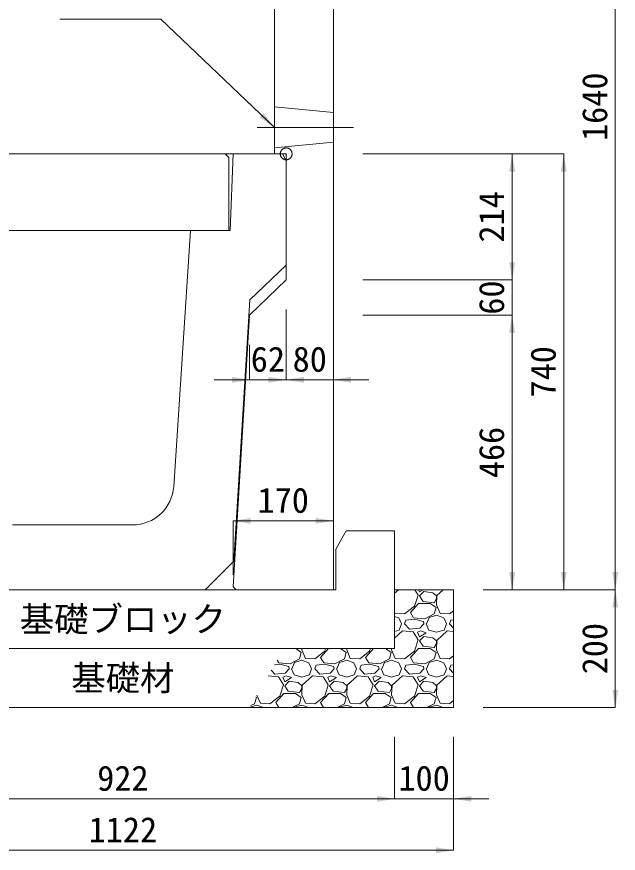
# Model space of a CAD drawing. Units: millimetres at full size, sheet at 1:40. Extents: x 206103 to 244503, y 883348 to 903496.
# Drawn here: x 241193 to 242214, y 884105 to 885525 of the extents above; entities that cross this region are included whole.
import ezdxf
from ezdxf.enums import TextEntityAlignment as Align

# ---------------------------------------------------------------- set-up
doc = ezdxf.new("R2010")
doc.units = ezdxf.units.MM
doc.header["$LTSCALE"] = 40
doc.header["$PDMODE"] = 32
doc.header["$PDSIZE"] = 20
doc.linetypes.add('DASHED', pattern=[7.5, 6, -1.5])
doc.linetypes.add('USER1', pattern=[28.575, 19.05, -3.175, 3.175, -3.175])
for name, color, linetype, lineweight in [('パネックスKUR', 2, 'Continuous', 20), ('基礎ブロック', 2, 'Continuous', 13), ('基礎材', 7, 'Continuous', 15), ('寸法線', 7, 'Continuous', 13), ('引出線', 4, 'Continuous', 13), ('本体', 2, 'Continuous', 13), ('補助線', 8, 'USER1', 13), ('ﾊｯﾁﾝｸﾞ', 7, 'Continuous', 5)]:
    doc.layers.add(name, color=color, linetype=linetype, lineweight=lineweight)
doc.layers.add('文字', color=7, linetype='Continuous')
doc.styles.add('ＭＳ ゴシック', font='')
doc.styles.get('ＭＳ ゴシック').set_extended_font_data('MS Gothic')

# ---------------------------------------------------------------- blocks, each defined once
blk = doc.blocks.new('filled_arrow')
at = {"color": 0, "linetype": 'Continuous', "lineweight": -2}
blk.add_solid([(7.5, 1.25), (0, 0), (7.5, -1.25)], dxfattribs=at)

msp = doc.modelspace()

# ---------------------------------------------------------------- linework, layer by layer
at = {"layer": 'パネックスKUR'}
for p, q in [((241630.21, 886187.33), (241630.21, 885292.33)), ((241730.21, 886192.33), (241730.21, 884552.33)), ((241650.21, 885292.33), (241630.21, 885292.33)), ((241650.21, 885292.33), (241650.21, 885078.33)), ((241650.21, 885078.33), (241588.21, 885018.33)), ((241588.21, 885018.33), (241560.51, 884557.32)), ((241565.21, 884552.33), (241560.51, 884557.32)), ((241730.21, 884552.33), (241565.21, 884552.33))]:
    msp.add_line(p, q, dxfattribs=at)
at = {"layer": 'パネックスKUR', "linetype": 'DASHED', "lineweight": 9}
for p, q in [((241630.21, 885372.33), (241730.21, 885362.33)), ((241630.21, 885302.33), (241730.21, 885312.33))]:
    msp.add_line(p, q, dxfattribs=at)
at = {"layer": '基礎ブロック', "lineweight": 20}
for p, q in [((241734.21, 884621.33), (241752.21, 884652.33)), ((241752.21, 884652.33), (241834.21, 884652.33)), ((241834.21, 884652.33), (241834.21, 884552.33)), ((241734.21, 884552.33), (241734.21, 884621.33)), ((241012.21, 884552.33), (241734.21, 884552.33)), ((241834.21, 884452.33), (241834.21, 884552.33)), ((241834.21, 884452.33), (240912.21, 884452.33))]:
    msp.add_line(p, q, dxfattribs=at)
at = {"layer": '基礎材', "lineweight": 13}
msp.add_line((241934.21, 884552.33), (241834.21, 884552.33), dxfattribs=at)
at = {"layer": '基礎材'}
for p, q in [((241934.21, 884352.33), (241934.21, 884552.33)), ((240812.21, 884352.33), (241934.21, 884352.33))]:
    msp.add_line(p, q, dxfattribs=at)
at = {"layer": '寸法線'}
for p, q in [((242208.55, 884552.33), (242208.55, 886192.33)), ((241580.21, 885292.33), (241015.21, 885292.33)), ((241780.21, 885292.33), (242033.55, 885292.33)), ((241884.21, 885292.33), (242121.05, 885292.33)), ((242033.55, 885292.33), (242033.55, 885078.33)), ((242121.05, 885292.33), (242121.05, 884552.33)), ((242033.55, 885138.33), (242033.55, 884958.33)), ((241780.21, 885078.33), (242033.55, 885078.33)), ((241780.21, 885078.33), (242033.55, 885078.33)), ((241650.21, 885028.33), (241650.21, 884908.74)), ((241650.21, 885028.33), (241650.21, 884908.74)), ((241730.21, 885028.33), (241730.21, 884908.74)), ((241780.21, 885018.33), (242033.55, 885018.33)), ((241884.21, 885018.33), (242033.55, 885018.33)), ((242033.55, 885018.33), (242033.55, 884552.33)), ((241588.21, 884968.33), (241588.21, 884908.74)), ((241710.21, 884908.74), (241528.21, 884908.74)), ((241590.21, 884908.74), (241790.21, 884908.74)), ((241560.21, 884669.25), (241730.21, 884669.25)), ((241560.21, 884577.33), (241560.21, 884669.25)), ((241730.21, 884577.33), (241730.21, 884669.25)), ((241984.21, 884552.33), (242208.55, 884552.33)), ((241984.21, 884552.33), (242121.05, 884552.33)), ((241984.21, 884552.33), (242033.55, 884552.33)), ((241984.21, 884552.33), (242208.55, 884552.33)), ((242208.55, 884352.33), (242208.55, 884552.33)), ((241984.21, 884352.33), (242208.55, 884352.33)), ((241834.21, 884302.33), (241834.21, 884197.39)), ((241834.21, 884302.33), (241834.21, 884197.39)), ((241934.21, 884302.33), (241934.21, 884197.39)), ((241934.21, 884302.33), (241934.21, 884109.89)), ((240912.21, 884197.39), (241834.21, 884197.39)), ((241774.21, 884197.39), (241994.21, 884197.39)), ((241934.21, 884109.89), (240812.21, 884109.89))]:
    msp.add_line(p, q, dxfattribs=at)
at = {"layer": '引出線'}
msp.add_lwpolyline([(241630.21, 885337.33), (241437.75, 885520.78), (241266, 885520.78)], dxfattribs=at)
at = {"layer": '本体'}
for p, q in [((241560.21, 885292.33), (241555.21, 885162.33)), ((241560.21, 885292.33), (241644.21, 885292.33)), ((241650.21, 885280.33), (241644.21, 885292.33)), ((241650.21, 885280.33), (241650.21, 885103.33)), ((241487.71, 885162.33), (241459.46, 884727.79)), ((241487.71, 885162.33), (241555.21, 885162.33)), ((241650.21, 885103.33), (241588.71, 885044.33)), ((241588.71, 885044.33), (241561.44, 884601.06)), ((241185.8, 884662.33), (241389.61, 884662.33)), ((241512.71, 884552.33), (241561.44, 884601.06)), ((241062.71, 884552.33), (241512.71, 884552.33))]:
    msp.add_line(p, q, dxfattribs=at)
at = {"layer": '本体', "lineweight": 20}
msp.add_lwpolyline([(241022.71, 885162.33), (241022.71, 885286.33), (241028.71, 885292.33), (241546.71, 885292.33), (241552.71, 885286.33), (241552.71, 885162.33)], close=True, dxfattribs=at)
at = {"layer": '本体'}
msp.add_arc((241389.61, 884732.33), 70, 270, 356.28101, dxfattribs=at)
at = {"layer": '補助線'}
msp.add_line((241600.85, 885337.33), (241764.56, 885337.33), dxfattribs=at)
msp.add_point((241650.21, 885292.33), dxfattribs=at)
at = {"layer": 'ﾊｯﾁﾝｸﾞ'}
for p, q in [((241840.59, 884552.33), (241834.21, 884546.5)), ((241874, 884543.25), (241868.46, 884552.33)), ((241874.79, 884552.33), (241876.29, 884548.58)), ((241876.29, 884548.58), (241882.53, 884552.33)), ((241883.91, 884549.35), (241876.29, 884541.73)), ((241899.15, 884547.06), (241883.91, 884549.35)), ((241905.25, 884541.73), (241899.15, 884547.06)), ((241916.79, 884552.33), (241906.01, 884542.49)), ((241867.91, 884524.2), (241874, 884543.25)), ((241876.29, 884541.73), (241882.39, 884532.58)), ((241901.44, 884530.3), (241905.25, 884537.15)), ((241906.01, 884542.49), (241905.25, 884526.49)), ((241905.25, 884537.15), (241905.25, 884541.73)), ((241851.14, 884511.25), (241867.91, 884524.2)), ((241861.05, 884513.53), (241874.77, 884528.77)), ((241874.77, 884528.77), (241894.58, 884528.77)), ((241882.39, 884532.58), (241901.44, 884530.3)), ((241894.58, 884528.77), (241904.48, 884521.91)), ((241904.48, 884521.91), (241901.44, 884511.25)), ((241905.25, 884526.49), (241911.34, 884512.01)), ((241834.21, 884514.23), (241835.14, 884512.01)), ((241834.21, 884507.03), (241841.24, 884504.39)), ((241835.14, 884512.01), (241851.14, 884511.25)), ((241866.38, 884504.39), (241861.05, 884513.53)), ((241901.44, 884511.25), (241885.43, 884502.86)), ((241888.48, 884494.48), (241893.05, 884505.15)), ((241893.05, 884505.15), (241905.25, 884508.96)), ((241905.25, 884508.96), (241917.44, 884504.39)), ((241911.34, 884512.01), (241927.34, 884511.25)), ((241927.34, 884511.25), (241934.21, 884516.55)), ((241841.24, 884504.39), (241845.81, 884494.48)), ((241842, 884483.81), (241845.81, 884494.48)), ((241851.14, 884494.48), (241853.43, 884500.58)), ((241859.53, 884485.34), (241851.14, 884494.48)), ((241867.91, 884502.1), (241853.43, 884500.58)), ((241885.43, 884502.86), (241866.38, 884504.39)), ((241883.15, 884498.29), (241867.91, 884502.1)), ((241883.91, 884494.48), (241877.05, 884486.86)), ((241883.91, 884494.48), (241883.15, 884498.29)), ((241887.72, 884494.48), (241892.29, 884483.81)), ((241917.44, 884504.39), (241922.01, 884494.48)), ((241918.2, 884483.81), (241922.01, 884494.48)), ((241927.34, 884494.48), (241929.63, 884500.58)), ((241934.21, 884487), (241927.34, 884494.48)), ((241934.21, 884501.06), (241929.63, 884500.58)), ((241834.21, 884481.52), (241842, 884483.81)), ((241847.33, 884482.29), (241834.21, 884470.3)), ((241865.62, 884480.77), (241847.33, 884482.29)), ((241877.05, 884486.86), (241859.53, 884485.34)), ((241874, 884467.05), (241865.62, 884480.77)), ((241878.58, 884482.29), (241873.24, 884480)), ((241873.24, 884480), (241876.29, 884472.38)), ((241876.29, 884472.38), (241887.72, 884479.24)), ((241887.72, 884479.24), (241878.58, 884482.29)), ((241892.29, 884483.81), (241905.25, 884480)), ((241905.25, 884480), (241918.2, 884483.81)), ((241923.53, 884482.29), (241906.01, 884466.29)), ((241934.21, 884481.4), (241923.53, 884482.29)), ((241867.91, 884448), (241874, 884467.05)), ((241883.91, 884473.15), (241876.29, 884465.53)), ((241876.29, 884465.53), (241882.39, 884456.38)), ((241899.15, 884470.86), (241883.91, 884473.15)), ((241905.25, 884465.53), (241899.15, 884470.86)), ((241906.01, 884466.29), (241905.25, 884450.29)), ((241905.25, 884460.95), (241905.25, 884465.53)), ((241666.33, 884452.33), (241675.88, 884445.71)), ((241676.74, 884452.33), (241676.65, 884450.29)), ((241676.65, 884450.29), (241682.74, 884435.81)), ((241698.74, 884435.05), (241715.51, 884448)), ((241708.65, 884437.33), (241722.15, 884452.33)), ((241715.51, 884448), (241716.89, 884452.33)), ((241742.53, 884452.33), (241752.08, 884445.71)), ((241752.94, 884452.33), (241752.85, 884450.29)), ((241752.85, 884450.29), (241758.94, 884435.81)), ((241774.94, 884435.05), (241791.71, 884448)), ((241784.85, 884437.33), (241798.35, 884452.33)), ((241791.71, 884448), (241793.09, 884452.33)), ((241818.73, 884452.33), (241828.28, 884445.71)), ((241829.14, 884452.33), (241829.05, 884450.29)), ((241829.05, 884450.29), (241835.14, 884435.81)), ((241851.14, 884435.05), (241867.91, 884448)), ((241861.05, 884437.33), (241874.77, 884452.57)), ((241874.77, 884452.57), (241894.58, 884452.57)), ((241882.39, 884456.38), (241901.44, 884454.1)), ((241894.58, 884452.57), (241904.48, 884445.71)), ((241901.44, 884454.1), (241905.25, 884460.95)), ((241905.25, 884450.29), (241911.34, 884435.81)), ((241672.84, 884435.05), (241656.83, 884426.66)), ((241675.88, 884445.71), (241672.84, 884435.05)), ((241682.74, 884435.81), (241698.74, 884435.05)), ((241713.98, 884428.19), (241708.65, 884437.33)), ((241749.04, 884435.05), (241733.03, 884426.66)), ((241752.08, 884445.71), (241749.04, 884435.05)), ((241758.94, 884435.81), (241774.94, 884435.05)), ((241790.18, 884428.19), (241784.85, 884437.33)), ((241825.24, 884435.05), (241809.23, 884426.66)), ((241828.28, 884445.71), (241825.24, 884435.05)), ((241835.14, 884435.81), (241851.14, 884435.05)), ((241866.38, 884428.19), (241861.05, 884437.33)), ((241901.44, 884435.05), (241885.43, 884426.66)), ((241904.48, 884445.71), (241901.44, 884435.05)), ((241911.34, 884435.81), (241927.34, 884435.05)), ((241927.34, 884435.05), (241934.21, 884440.35)), ((241639.31, 884425.9), (241630.39, 884424.96)), ((241637.78, 884428.19), (241635, 884432.95)), ((241656.83, 884426.66), (241637.78, 884428.19)), ((241654.55, 884422.09), (241639.31, 884425.9)), ((241655.31, 884418.28), (241654.55, 884422.09)), ((241659.88, 884418.28), (241664.45, 884428.95)), ((241664.45, 884428.95), (241676.65, 884432.76)), ((241676.65, 884432.76), (241688.84, 884428.19)), ((241688.84, 884428.19), (241693.41, 884418.28)), ((241698.74, 884418.28), (241701.03, 884424.38)), ((241715.51, 884425.9), (241701.03, 884424.38)), ((241733.03, 884426.66), (241713.98, 884428.19)), ((241730.75, 884422.09), (241715.51, 884425.9)), ((241731.51, 884418.28), (241730.75, 884422.09)), ((241736.08, 884418.28), (241740.65, 884428.95)), ((241740.65, 884428.95), (241752.85, 884432.76)), ((241752.85, 884432.76), (241765.04, 884428.19)), ((241765.04, 884428.19), (241769.61, 884418.28)), ((241774.94, 884418.28), (241777.23, 884424.38)), ((241791.71, 884425.9), (241777.23, 884424.38)), ((241809.23, 884426.66), (241790.18, 884428.19)), ((241806.95, 884422.09), (241791.71, 884425.9)), ((241807.71, 884418.28), (241806.95, 884422.09)), ((241812.28, 884418.28), (241816.85, 884428.95)), ((241816.85, 884428.95), (241829.05, 884432.76)), ((241829.05, 884432.76), (241841.24, 884428.19)), ((241841.24, 884428.19), (241845.81, 884418.28)), ((241851.14, 884418.28), (241853.43, 884424.38)), ((241867.91, 884425.9), (241853.43, 884424.38)), ((241885.43, 884426.66), (241866.38, 884428.19)), ((241883.15, 884422.09), (241867.91, 884425.9)), ((241883.91, 884418.28), (241883.15, 884422.09)), ((241888.48, 884418.28), (241893.05, 884428.95)), ((241893.05, 884428.95), (241905.25, 884432.76)), ((241905.25, 884432.76), (241917.44, 884428.19)), ((241917.44, 884428.19), (241922.01, 884418.28)), ((241927.34, 884418.28), (241929.63, 884424.38)), ((241934.21, 884424.86), (241929.63, 884424.38)), ((241637.02, 884404.57), (241619.46, 884406.03)), ((241630.93, 884409.14), (241624.99, 884415.61)), ((241648.45, 884410.66), (241630.93, 884409.14)), ((241649.98, 884406.09), (241644.64, 884403.8)), ((241655.31, 884418.28), (241648.45, 884410.66)), ((241659.12, 884403.04), (241649.98, 884406.09)), ((241659.12, 884418.28), (241663.69, 884407.61)), ((241663.69, 884407.61), (241676.65, 884403.8)), ((241676.65, 884403.8), (241689.6, 884407.61)), ((241694.93, 884406.09), (241677.41, 884390.09)), ((241689.6, 884407.61), (241693.41, 884418.28)), ((241713.22, 884404.57), (241694.93, 884406.09)), ((241707.13, 884409.14), (241698.74, 884418.28)), ((241724.65, 884410.66), (241707.13, 884409.14)), ((241726.18, 884406.09), (241720.84, 884403.8)), ((241731.51, 884418.28), (241724.65, 884410.66)), ((241735.32, 884403.04), (241726.18, 884406.09)), ((241735.32, 884418.28), (241739.89, 884407.61)), ((241739.89, 884407.61), (241752.85, 884403.8)), ((241752.85, 884403.8), (241765.8, 884407.61)), ((241771.13, 884406.09), (241753.61, 884390.09)), ((241765.8, 884407.61), (241769.61, 884418.28)), ((241789.42, 884404.57), (241771.13, 884406.09)), ((241783.33, 884409.14), (241774.94, 884418.28)), ((241800.85, 884410.66), (241783.33, 884409.14)), ((241802.38, 884406.09), (241797.04, 884403.8)), ((241807.71, 884418.28), (241800.85, 884410.66)), ((241811.52, 884403.04), (241802.38, 884406.09)), ((241811.52, 884418.28), (241816.09, 884407.61)), ((241816.09, 884407.61), (241829.05, 884403.8)), ((241829.05, 884403.8), (241842, 884407.61)), ((241847.33, 884406.09), (241829.81, 884390.09)), ((241842, 884407.61), (241845.81, 884418.28)), ((241865.62, 884404.57), (241847.33, 884406.09)), ((241859.53, 884409.14), (241851.14, 884418.28)), ((241877.05, 884410.66), (241859.53, 884409.14)), ((241878.58, 884406.09), (241873.24, 884403.8)), ((241883.91, 884418.28), (241877.05, 884410.66)), ((241887.72, 884403.04), (241878.58, 884406.09)), ((241887.72, 884418.28), (241892.29, 884407.61)), ((241892.29, 884407.61), (241905.25, 884403.8)), ((241905.25, 884403.8), (241918.2, 884407.61)), ((241923.53, 884406.09), (241906.01, 884390.09)), ((241918.2, 884407.61), (241922.01, 884418.28)), ((241934.21, 884405.2), (241923.53, 884406.09)), ((241934.21, 884410.8), (241927.34, 884418.28)), ((241645.4, 884390.85), (241637.02, 884404.57)), ((241639.31, 884371.8), (241645.4, 884390.85)), ((241644.64, 884403.8), (241647.69, 884396.18)), ((241647.69, 884396.18), (241659.12, 884403.04)), ((241655.31, 884396.95), (241647.69, 884389.33)), ((241670.55, 884394.66), (241655.31, 884396.95)), ((241676.65, 884389.33), (241670.55, 884394.66)), ((241721.6, 884390.85), (241713.22, 884404.57)), ((241715.51, 884371.8), (241721.6, 884390.85)), ((241720.84, 884403.8), (241723.89, 884396.18)), ((241723.89, 884396.18), (241735.32, 884403.04)), ((241731.51, 884396.95), (241723.89, 884389.33)), ((241746.75, 884394.66), (241731.51, 884396.95)), ((241752.85, 884389.33), (241746.75, 884394.66)), ((241797.8, 884390.85), (241789.42, 884404.57)), ((241791.71, 884371.8), (241797.8, 884390.85)), ((241797.04, 884403.8), (241800.09, 884396.18)), ((241800.09, 884396.18), (241811.52, 884403.04)), ((241807.71, 884396.95), (241800.09, 884389.33)), ((241822.95, 884394.66), (241807.71, 884396.95)), ((241829.05, 884389.33), (241822.95, 884394.66)), ((241874, 884390.85), (241865.62, 884404.57)), ((241867.91, 884371.8), (241874, 884390.85)), ((241873.24, 884403.8), (241876.29, 884396.18)), ((241876.29, 884396.18), (241887.72, 884403.04)), ((241883.91, 884396.95), (241876.29, 884389.33)), ((241899.15, 884394.66), (241883.91, 884396.95)), ((241905.25, 884389.33), (241899.15, 884394.66)), ((241647.69, 884389.33), (241653.79, 884380.18)), ((241653.79, 884380.18), (241672.84, 884377.9)), ((241672.84, 884377.9), (241676.65, 884384.75)), ((241677.41, 884390.09), (241676.65, 884374.09)), ((241676.65, 884384.75), (241676.65, 884389.33)), ((241723.89, 884389.33), (241729.99, 884380.18)), ((241729.99, 884380.18), (241749.04, 884377.9)), ((241749.04, 884377.9), (241752.85, 884384.75)), ((241753.61, 884390.09), (241752.85, 884374.09)), ((241752.85, 884384.75), (241752.85, 884389.33)), ((241800.09, 884389.33), (241806.19, 884380.18)), ((241806.19, 884380.18), (241825.24, 884377.9)), ((241825.24, 884377.9), (241829.05, 884384.75)), ((241829.81, 884390.09), (241829.05, 884374.09)), ((241829.05, 884384.75), (241829.05, 884389.33)), ((241876.29, 884389.33), (241882.39, 884380.18)), ((241882.39, 884380.18), (241901.44, 884377.9)), ((241901.44, 884377.9), (241905.25, 884384.75)), ((241906.01, 884390.09), (241905.25, 884374.09)), ((241905.25, 884384.75), (241905.25, 884389.33)), ((241599.68, 884369.51), (241596.64, 884358.85)), ((241598.75, 884370.16), (241599.68, 884369.51)), ((241600.69, 884373.51), (241606.54, 884359.61)), ((241622.54, 884358.85), (241639.31, 884371.8)), ((241632.45, 884361.13), (241646.17, 884376.37)), ((241646.17, 884376.37), (241665.98, 884376.37)), ((241665.98, 884376.37), (241675.88, 884369.51)), ((241675.88, 884369.51), (241672.84, 884358.85)), ((241676.65, 884374.09), (241682.74, 884359.61)), ((241698.74, 884358.85), (241715.51, 884371.8)), ((241708.65, 884361.13), (241722.37, 884376.37)), ((241722.37, 884376.37), (241742.18, 884376.37)), ((241742.18, 884376.37), (241752.08, 884369.51)), ((241752.08, 884369.51), (241749.04, 884358.85)), ((241752.85, 884374.09), (241758.94, 884359.61)), ((241774.94, 884358.85), (241791.71, 884371.8)), ((241784.85, 884361.13), (241798.57, 884376.37)), ((241798.57, 884376.37), (241818.38, 884376.37)), ((241818.38, 884376.37), (241828.28, 884369.51)), ((241828.28, 884369.51), (241825.24, 884358.85)), ((241829.05, 884374.09), (241835.14, 884359.61)), ((241851.14, 884358.85), (241867.91, 884371.8)), ((241861.05, 884361.13), (241874.77, 884376.37)), ((241874.77, 884376.37), (241894.58, 884376.37)), ((241894.58, 884376.37), (241904.48, 884369.51)), ((241904.48, 884369.51), (241901.44, 884358.85)), ((241905.25, 884374.09), (241911.34, 884359.61)), ((241927.34, 884358.85), (241934.21, 884364.15)), ((241588.8, 884352.92), (241600.45, 884356.56)), ((241596.64, 884358.85), (241590.3, 884355.53)), ((241600.45, 884356.56), (241611.73, 884352.33)), ((241606.54, 884359.61), (241622.54, 884358.85)), ((241637.59, 884352.33), (241632.45, 884361.13)), ((241672.84, 884358.85), (241660.4, 884352.33)), ((241664.28, 884352.33), (241664.45, 884352.75)), ((241664.45, 884352.75), (241676.65, 884356.56)), ((241676.65, 884356.56), (241687.93, 884352.33)), ((241682.74, 884359.61), (241698.74, 884358.85)), ((241713.79, 884352.33), (241708.65, 884361.13)), ((241749.04, 884358.85), (241736.6, 884352.33)), ((241740.48, 884352.33), (241740.65, 884352.75)), ((241740.65, 884352.75), (241752.85, 884356.56)), ((241752.85, 884356.56), (241764.13, 884352.33)), ((241758.94, 884359.61), (241774.94, 884358.85)), ((241789.99, 884352.33), (241784.85, 884361.13)), ((241825.24, 884358.85), (241812.8, 884352.33)), ((241816.68, 884352.33), (241816.85, 884352.75)), ((241816.85, 884352.75), (241829.05, 884356.56)), ((241829.05, 884356.56), (241840.33, 884352.33)), ((241835.14, 884359.61), (241851.14, 884358.85)), ((241866.19, 884352.33), (241861.05, 884361.13)), ((241901.44, 884358.85), (241889, 884352.33)), ((241892.88, 884352.33), (241893.05, 884352.75)), ((241893.05, 884352.75), (241905.25, 884356.56)), ((241905.25, 884356.56), (241916.53, 884352.33)), ((241911.34, 884359.61), (241927.34, 884358.85))]:
    msp.add_line(p, q, dxfattribs=at)

# ---------------------------------------------------------------- block references
at = {"layer": '寸法線', "xscale": 4, "yscale": 4}
for p, rotation in [((242033.55, 885292.33), 270), ((242121.05, 885292.33), 270), ((242033.55, 885078.33), 90), ((242033.55, 885078.33), 90), ((242033.55, 885018.33), 270), ((242033.55, 885018.33), 270), ((241588.21, 884908.74), 180), ((241650.21, 884908.74), 180), ((241730.21, 884669.25), 180), ((242033.55, 884552.33), 90), ((242121.05, 884552.33), 90), ((242208.55, 884552.33), 90), ((242208.55, 884552.33), 270), ((242208.55, 884352.33), 90), ((241834.21, 884197.39), 180), ((241834.21, 884197.39), 180), ((241934.21, 884109.89), 180)]:
    msp.add_blockref('filled_arrow', p, dxfattribs=dict(at, rotation=rotation))
for p in [(241650.21, 884908.74), (241730.21, 884908.74), (241560.21, 884669.25), (241934.21, 884197.39)]:
    msp.add_blockref('filled_arrow', p, dxfattribs=at)
at = {"layer": '引出線', "xscale": 4, "yscale": 4, "rotation": 136.4}
msp.add_blockref('filled_arrow', (241630.21, 885337.33), dxfattribs=at)

# ---------------------------------------------------------------- texts
at = {"layer": '寸法線', "style": 'ＭＳ ゴシック'}
for s, p in [('1640', (242173.55, 885372.33)), ('214', (241998.55, 885185.33)), ('60', (241998.55, 885048.33)), ('740', (242086.05, 884922.33)), ('466', (241998.55, 884785.33)), ('200', (242173.55, 884452.33))]:
    msp.add_text(s, height=42.72, rotation=90, dxfattribs=at).set_placement(p, align=Align.MIDDLE_CENTER)
for s, p in [('62', (241619.21, 884943.74)), ('80', (241690.21, 884943.74)), ('170', (241645.21, 884704.25)), ('922', (241373.21, 884232.39)), ('100', (241884.21, 884232.39)), ('1122', (241373.21, 884144.89))]:
    msp.add_text(s, height=42.72, dxfattribs=at).set_placement(p, align=Align.MIDDLE_CENTER)
at = {"layer": '文字', "style": 'ＭＳ ゴシック'}
for s, p in [('基礎ブロック', (241373.21, 884502.33)), ('基礎材', (241373.21, 884402.33))]:
    msp.add_text(s, height=42.72, dxfattribs=at).set_placement(p, align=Align.MIDDLE_CENTER)

doc.saveas('drawing.dxf')
